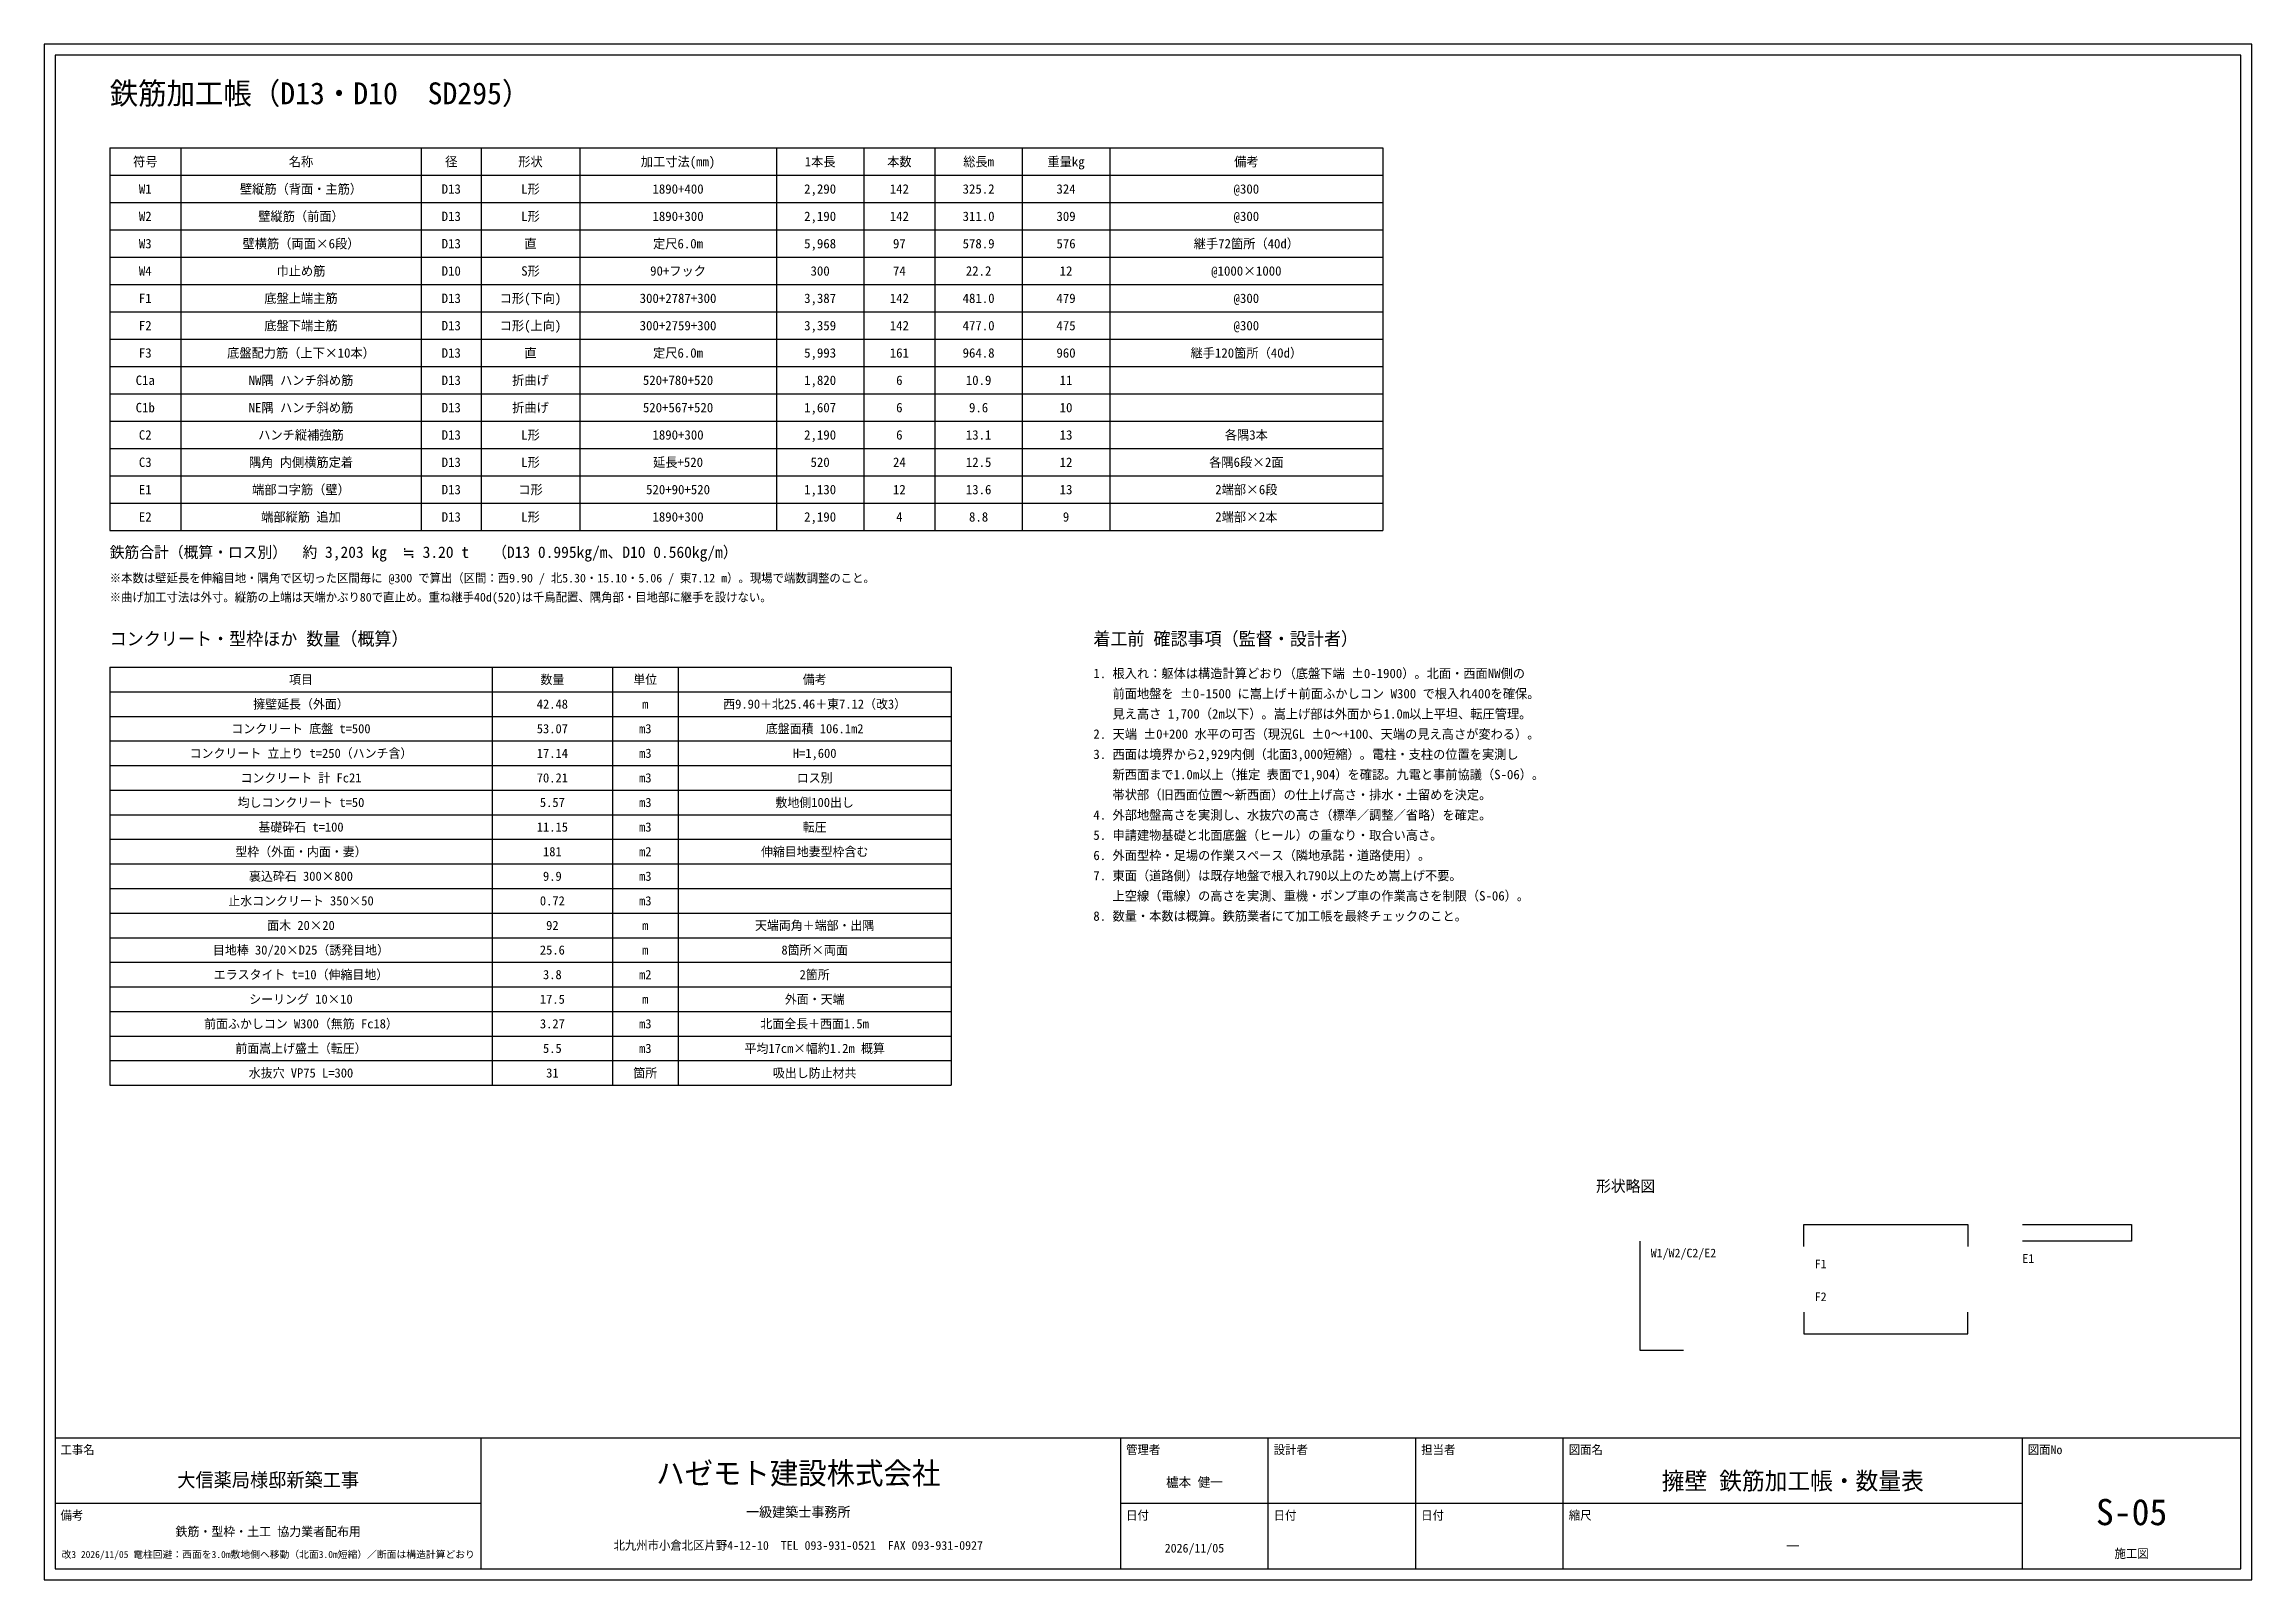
# Model space of a CAD drawing. Extents: x 8 to 412, y 8 to 289.
import ezdxf
from ezdxf.enums import TextEntityAlignment as Align

# ---------------------------------------------------------------- set-up
doc = ezdxf.new("R2010")
doc.units = 0
for name, color, linetype in [('01_躯体', 7, 'Continuous'), ('02_鉄筋', 1, 'Continuous'), ('04_文字', 7, 'Continuous'), ('07_補強', 6, 'Continuous'), ('09_図枠', 7, 'Continuous')]:
    doc.layers.add(name, color=color, linetype=linetype)

msp = doc.modelspace()

# ---------------------------------------------------------------- linework, layer by layer
at = {"layer": '01_躯体', "color": 7, "linetype": 'CONTINUOUS'}
for p, q in [((20, 270), (253, 270)), ((20, 270), (20, 200)), ((20, 270), (20, 200)), ((33, 270), (33, 200)), ((77, 270), (77, 200)), ((88, 270), (88, 200)), ((106, 270), (106, 200)), ((142, 270), (142, 200)), ((158, 270), (158, 200)), ((171, 270), (171, 200)), ((187, 270), (187, 200)), ((203, 270), (203, 200)), ((253, 270), (253, 200)), ((253, 270), (253, 200)), ((20, 265), (253, 265)), ((20, 260), (253, 260)), ((20, 255), (253, 255)), ((20, 250), (253, 250)), ((20, 245), (253, 245)), ((20, 240), (253, 240)), ((20, 235), (253, 235)), ((20, 230), (253, 230)), ((20, 225), (253, 225)), ((20, 220), (253, 220)), ((20, 215), (253, 215)), ((20, 210), (253, 210)), ((20, 205), (253, 205)), ((20, 200), (253, 200)), ((20, 175), (174, 175)), ((20, 175), (20, 98.5)), ((20, 175), (20, 98.5)), ((90, 175), (90, 98.5)), ((112, 175), (112, 98.5)), ((124, 175), (124, 98.5)), ((174, 175), (174, 98.5)), ((174, 175), (174, 98.5)), ((20, 170.5), (174, 170.5)), ((20, 166), (174, 166)), ((20, 161.5), (174, 161.5)), ((20, 157), (174, 157)), ((20, 152.5), (174, 152.5)), ((20, 148), (174, 148)), ((20, 143.5), (174, 143.5)), ((20, 139), (174, 139)), ((20, 134.5), (174, 134.5)), ((20, 130), (174, 130)), ((20, 125.5), (174, 125.5)), ((20, 121), (174, 121)), ((20, 116.5), (174, 116.5)), ((20, 112), (174, 112)), ((20, 107.5), (174, 107.5)), ((20, 103), (174, 103)), ((20, 98.5), (174, 98.5))]:
    msp.add_line(p, q, dxfattribs=at)
at = {"layer": '02_鉄筋', "color": 1, "linetype": 'CONTINUOUS'}
for points in [[(330, 69), (330, 73), (360, 73), (360, 69)], [(300, 70), (300, 50), (308, 50)], [(330, 57), (330, 53), (360, 53), (360, 57)]]:
    msp.add_lwpolyline(points, dxfattribs=at)
at = {"layer": '07_補強', "color": 6, "linetype": 'CONTINUOUS'}
msp.add_lwpolyline([(370, 73), (390, 73), (390, 70), (370, 70)], dxfattribs=at)
at = {"layer": '09_図枠', "color": 7, "linetype": 'CONTINUOUS'}
for p, q in [((10, 34), (410, 34)), ((88, 10), (88, 34)), ((205, 10), (205, 34)), ((232, 10), (232, 34)), ((259, 10), (259, 34)), ((286, 10), (286, 34)), ((370, 10), (370, 34)), ((10, 22), (88, 22)), ((205, 22), (286, 22)), ((286, 22), (370, 22))]:
    msp.add_line(p, q, dxfattribs=at)
for points in [[(8, 8), (412, 8), (412, 289), (8, 289), (8, 8)], [(10, 10), (410, 10), (410, 287), (10, 287), (10, 10)]]:
    msp.add_lwpolyline(points, dxfattribs=at)

# ---------------------------------------------------------------- texts
at = {"layer": '04_文字', "color": 7}
for s, height, p in [('鉄筋加工帳（D13・D10  SD295）', 4, (20, 278)), ('鉄筋合計（概算・ロス別）  約 3,203 kg  ≒ 3.20 t   （D13 0.995kg/m、D10 0.560kg/m）', 2.08, (20, 195)), ('※本数は壁延長を伸縮目地・隅角で区切った区間毎に @300 で算出（区間：西9.90 / 北5.30・15.10・5.06 / 東7.12 m）。現場で端数調整のこと。', 1.6, (20, 190.5)), ('※曲げ加工寸法は外寸。縦筋の上端は天端かぶり80で直止め。重ね継手40d(520)は千鳥配置、隅角部・目地部に継手を設けない。', 1.6, (20, 187)), ('コンクリート・型枠ほか 数量（概算）', 2.4, (20, 179)), ('1. 根入れ：躯体は構造計算どおり（底盤下端 ±0-1900）。北面・西面NW側の', 1.72, (200, 173)), ('   前面地盤を ±0-1500 に嵩上げ＋前面ふかしコン W300 で根入れ400を確保。', 1.72, (200, 169.3)), ('   見え高さ 1,700（2m以下）。嵩上げ部は外面から1.0m以上平坦、転圧管理。', 1.72, (200, 165.6)), ('2. 天端 ±0+200 水平の可否（現況GL ±0～+100、天端の見え高さが変わる）。', 1.72, (200, 161.9)), ('3. 西面は境界から2,929内側（北面3,000短縮）。電柱・支柱の位置を実測し', 1.72, (200, 158.2)), ('   新西面まで1.0m以上（推定 表面で1,904）を確認。九電と事前協議（S-06）。', 1.72, (200, 154.5)), ('   帯状部（旧西面位置～新西面）の仕上げ高さ・排水・土留めを決定。', 1.72, (200, 150.8)), ('4. 外部地盤高さを実測し、水抜穴の高さ（標準／調整／省略）を確定。', 1.72, (200, 147.1)), ('5. 申請建物基礎と北面底盤（ヒール）の重なり・取合い高さ。', 1.72, (200, 143.4)), ('6. 外面型枠・足場の作業スペース（隣地承諾・道路使用）。', 1.72, (200, 139.7)), ('7. 東面（道路側）は既存地盤で根入れ790以上のため嵩上げ不要。', 1.72, (200, 136)), ('   上空線（電線）の高さを実測、重機・ポンプ車の作業高さを制限（S-06）。', 1.72, (200, 132.3)), ('8. 数量・本数は概算。鉄筋業者にて加工帳を最終チェックのこと。', 1.72, (200, 128.6)), ('形状略図', 2.08, (292, 79)), ('W1/W2/C2/E2', 1.6, (302, 67)), ('F1', 1.6, (332, 65)), ('E1', 1.6, (370, 66)), ('F2', 1.6, (332, 59))]:
    msp.add_text(s, height=height, dxfattribs=at).set_placement(p)
for s, height, p in [('符号', 1.72, (26.5, 267.5)), ('名称', 1.72, (55, 267.5)), ('径', 1.72, (82.5, 267.5)), ('形状', 1.72, (97, 267.5)), ('加工寸法(mm)', 1.72, (124, 267.5)), ('1本長', 1.72, (150, 267.5)), ('本数', 1.72, (164.5, 267.5)), ('総長m', 1.72, (179, 267.5)), ('重量kg', 1.72, (195, 267.5)), ('備考', 1.72, (228, 267.5)), ('W1', 1.72, (26.5, 262.5)), ('壁縦筋（背面・主筋）', 1.72, (55, 262.5)), ('D13', 1.72, (82.5, 262.5)), ('L形', 1.72, (97, 262.5)), ('1890+400', 1.72, (124, 262.5)), ('2,290', 1.72, (150, 262.5)), ('142', 1.72, (164.5, 262.5)), ('325.2', 1.72, (179, 262.5)), ('324', 1.72, (195, 262.5)), ('@300', 1.72, (228, 262.5)), ('壁縦筋（前面）', 1.72, (55, 257.5)), ('L形', 1.72, (97, 257.5)), ('W2', 1.72, (26.5, 257.5)), ('D13', 1.72, (82.5, 257.5)), ('1890+300', 1.72, (124, 257.5)), ('2,190', 1.72, (150, 257.5)), ('142', 1.72, (164.5, 257.5)), ('311.0', 1.72, (179, 257.5)), ('309', 1.72, (195, 257.5)), ('@300', 1.72, (228, 257.5)), ('W3', 1.72, (26.5, 252.5)), ('壁横筋（両面×6段）', 1.72, (55, 252.5)), ('D13', 1.72, (82.5, 252.5)), ('直', 1.72, (97, 252.5)), ('定尺6.0m', 1.72, (124, 252.5)), ('5,968', 1.72, (150, 252.5)), ('97', 1.72, (164.5, 252.5)), ('578.9', 1.72, (179, 252.5)), ('576', 1.72, (195, 252.5)), ('継手72箇所（40d）', 1.72, (228, 252.5)), ('W4', 1.72, (26.5, 247.5)), ('巾止め筋', 1.72, (55, 247.5)), ('D10', 1.72, (82.5, 247.5)), ('S形', 1.72, (97, 247.5)), ('90+フック', 1.72, (124, 247.5)), ('300', 1.72, (150, 247.5)), ('74', 1.72, (164.5, 247.5)), ('22.2', 1.72, (179, 247.5)), ('12', 1.72, (195, 247.5)), ('@1000×1000', 1.72, (228, 247.5)), ('F1', 1.72, (26.5, 242.5)), ('底盤上端主筋', 1.72, (55, 242.5)), ('D13', 1.72, (82.5, 242.5)), ('コ形(下向)', 1.72, (97, 242.5)), ('300+2787+300', 1.72, (124, 242.5)), ('3,387', 1.72, (150, 242.5)), ('142', 1.72, (164.5, 242.5)), ('481.0', 1.72, (179, 242.5)), ('479', 1.72, (195, 242.5)), ('@300', 1.72, (228, 242.5)), ('底盤下端主筋', 1.72, (55, 237.5)), ('コ形(上向)', 1.72, (97, 237.5)), ('F2', 1.72, (26.5, 237.5)), ('D13', 1.72, (82.5, 237.5)), ('300+2759+300', 1.72, (124, 237.5)), ('3,359', 1.72, (150, 237.5)), ('142', 1.72, (164.5, 237.5)), ('477.0', 1.72, (179, 237.5)), ('475', 1.72, (195, 237.5)), ('@300', 1.72, (228, 237.5)), ('F3', 1.72, (26.5, 232.5)), ('底盤配力筋（上下×10本）', 1.72, (55, 232.5)), ('D13', 1.72, (82.5, 232.5)), ('直', 1.72, (97, 232.5)), ('定尺6.0m', 1.72, (124, 232.5)), ('5,993', 1.72, (150, 232.5)), ('161', 1.72, (164.5, 232.5)), ('964.8', 1.72, (179, 232.5)), ('960', 1.72, (195, 232.5)), ('継手120箇所（40d）', 1.72, (228, 232.5)), ('C1a', 1.72, (26.5, 227.5)), ('NW隅 ハンチ斜め筋', 1.72, (55, 227.5)), ('D13', 1.72, (82.5, 227.5)), ('折曲げ', 1.72, (97, 227.5)), ('520+780+520', 1.72, (124, 227.5)), ('1,820', 1.72, (150, 227.5)), ('6', 1.72, (164.5, 227.5)), ('10.9', 1.72, (179, 227.5)), ('11', 1.72, (195, 227.5)), ('C1b', 1.72, (26.5, 222.5)), ('NE隅 ハンチ斜め筋', 1.72, (55, 222.5)), ('D13', 1.72, (82.5, 222.5)), ('折曲げ', 1.72, (97, 222.5)), ('520+567+520', 1.72, (124, 222.5)), ('1,607', 1.72, (150, 222.5)), ('6', 1.72, (164.5, 222.5)), ('9.6', 1.72, (179, 222.5)), ('10', 1.72, (195, 222.5)), ('C2', 1.72, (26.5, 217.5)), ('ハンチ縦補強筋', 1.72, (55, 217.5)), ('D13', 1.72, (82.5, 217.5)), ('L形', 1.72, (97, 217.5)), ('1890+300', 1.72, (124, 217.5)), ('2,190', 1.72, (150, 217.5)), ('6', 1.72, (164.5, 217.5)), ('13.1', 1.72, (179, 217.5)), ('13', 1.72, (195, 217.5)), ('各隅3本', 1.72, (228, 217.5)), ('C3', 1.72, (26.5, 212.5)), ('隅角 内側横筋定着', 1.72, (55, 212.5)), ('D13', 1.72, (82.5, 212.5)), ('L形', 1.72, (97, 212.5)), ('延長+520', 1.72, (124, 212.5)), ('520', 1.72, (150, 212.5)), ('24', 1.72, (164.5, 212.5)), ('12.5', 1.72, (179, 212.5)), ('12', 1.72, (195, 212.5)), ('各隅6段×2面', 1.72, (228, 212.5)), ('E1', 1.72, (26.5, 207.5)), ('端部コ字筋（壁）', 1.72, (55, 207.5)), ('D13', 1.72, (82.5, 207.5)), ('コ形', 1.72, (97, 207.5)), ('520+90+520', 1.72, (124, 207.5)), ('1,130', 1.72, (150, 207.5)), ('12', 1.72, (164.5, 207.5)), ('13.6', 1.72, (179, 207.5)), ('13', 1.72, (195, 207.5)), ('2端部×6段', 1.72, (228, 207.5)), ('E2', 1.72, (26.5, 202.5)), ('端部縦筋 追加', 1.72, (55, 202.5)), ('D13', 1.72, (82.5, 202.5)), ('L形', 1.72, (97, 202.5)), ('1890+300', 1.72, (124, 202.5)), ('2,190', 1.72, (150, 202.5)), ('4', 1.72, (164.5, 202.5)), ('8.8', 1.72, (179, 202.5)), ('9', 1.72, (195, 202.5)), ('2端部×2本', 1.72, (228, 202.5)), ('項目', 1.68, (55, 172.75)), ('数量', 1.68, (101, 172.75)), ('単位', 1.68, (118, 172.75)), ('備考', 1.68, (149, 172.75)), ('擁壁延長（外面）', 1.68, (55, 168.25)), ('42.48', 1.68, (101, 168.25)), ('m', 1.68, (118, 168.25)), ('西9.90＋北25.46＋東7.12（改3）', 1.68, (149, 168.25)), ('コンクリート 底盤 t=500', 1.68, (55, 163.75)), ('53.07', 1.68, (101, 163.75)), ('m3', 1.68, (118, 163.75)), ('底盤面積 106.1m2', 1.68, (149, 163.75)), ('コンクリート 立上り t=250（ハンチ含）', 1.68, (55, 159.25)), ('17.14', 1.68, (101, 159.25)), ('m3', 1.68, (118, 159.25)), ('H=1,600', 1.68, (149, 159.25)), ('コンクリート 計 Fc21', 1.68, (55, 154.75)), ('70.21', 1.68, (101, 154.75)), ('m3', 1.68, (118, 154.75)), ('ロス別', 1.68, (149, 154.75)), ('均しコンクリート t=50', 1.68, (55, 150.25)), ('5.57', 1.68, (101, 150.25)), ('m3', 1.68, (118, 150.25)), ('敷地側100出し', 1.68, (149, 150.25)), ('基礎砕石 t=100', 1.68, (55, 145.75)), ('11.15', 1.68, (101, 145.75)), ('m3', 1.68, (118, 145.75)), ('転圧', 1.68, (149, 145.75)), ('型枠（外面・内面・妻）', 1.68, (55, 141.25)), ('181', 1.68, (101, 141.25)), ('m2', 1.68, (118, 141.25)), ('伸縮目地妻型枠含む', 1.68, (149, 141.25)), ('裏込砕石 300×800', 1.68, (55, 136.75)), ('9.9', 1.68, (101, 136.75)), ('m3', 1.68, (118, 136.75)), ('止水コンクリート 350×50', 1.68, (55, 132.25)), ('0.72', 1.68, (101, 132.25)), ('m3', 1.68, (118, 132.25)), ('面木 20×20', 1.68, (55, 127.75)), ('92', 1.68, (101, 127.75)), ('m', 1.68, (118, 127.75)), ('天端両角＋端部・出隅', 1.68, (149, 127.75)), ('目地棒 30/20×D25（誘発目地）', 1.68, (55, 123.25)), ('25.6', 1.68, (101, 123.25)), ('m', 1.68, (118, 123.25)), ('8箇所×両面', 1.68, (149, 123.25)), ('エラスタイト t=10（伸縮目地）', 1.68, (55, 118.75)), ('3.8', 1.68, (101, 118.75)), ('m2', 1.68, (118, 118.75)), ('2箇所', 1.68, (149, 118.75)), ('シーリング 10×10', 1.68, (55, 114.25)), ('17.5', 1.68, (101, 114.25)), ('m', 1.68, (118, 114.25)), ('外面・天端', 1.68, (149, 114.25)), ('前面ふかしコン W300（無筋 Fc18）', 1.68, (55, 109.75)), ('3.27', 1.68, (101, 109.75)), ('m3', 1.68, (118, 109.75)), ('北面全長＋西面1.5m', 1.68, (149, 109.75)), ('前面嵩上げ盛土（転圧）', 1.68, (55, 105.25)), ('5.5', 1.68, (101, 105.25)), ('m3', 1.68, (118, 105.25)), ('平均17cm×幅約1.2m 概算', 1.68, (149, 105.25)), ('水抜穴 VP75 L=300', 1.68, (55, 100.75)), ('31', 1.68, (101, 100.75)), ('箇所', 1.68, (118, 100.75)), ('吸出し防止材共', 1.68, (149, 100.75))]:
    msp.add_text(s, height=height, dxfattribs=at).set_placement(p, align=Align.MIDDLE_CENTER)
at = {"layer": '04_文字', "color": 1}
msp.add_text('着工前 確認事項（監督・設計者）', height=2.4, dxfattribs=at).set_placement((200, 179))
at = {"layer": '09_図枠', "color": 7}
for s, p in [('工事名', (11, 31)), ('管理者', (206, 31)), ('設計者', (233, 31)), ('担当者', (260, 31)), ('図面名', (287, 31)), ('図面No', (371, 31)), ('備考', (11, 19)), ('日付', (206, 19)), ('日付', (233, 19)), ('日付', (260, 19)), ('縮尺', (287, 19))]:
    msp.add_text(s, height=1.6, dxfattribs=at).set_placement(p)
for s, height, p in [('ハゼモト建設株式会社', 4, (146, 25.5)), ('大信薬局様邸新築工事', 2.56, (49, 25)), ('櫨本 健一', 1.76, (218.5, 25)), ('擁壁 鉄筋加工帳・数量表', 3.2, (328, 24.5)), ('一級建築士事務所', 1.84, (146, 19.5)), ('S-05', 4.8, (390, 18)), ('鉄筋・型枠・土工 協力業者配布用', 1.68, (49, 16)), ('北九州市小倉北区片野4-12-10  TEL 093-931-0521  FAX 093-931-0927', 1.6, (146, 13.5)), ('2026/11/05', 1.6, (218.5, 13)), ('－', 2.4, (328, 13)), ('施工図', 1.6, (390, 12))]:
    msp.add_text(s, height=height, dxfattribs=at).set_placement(p, align=Align.CENTER)
at = {"layer": '09_図枠', "color": 1}
msp.add_text('改3 2026/11/05 電柱回避：西面を3.0m敷地側へ移動（北面3.0m短縮）／断面は構造計算どおり', height=1.28, dxfattribs=at).set_placement((49, 12), align=Align.CENTER)

doc.saveas('drawing.dxf')
